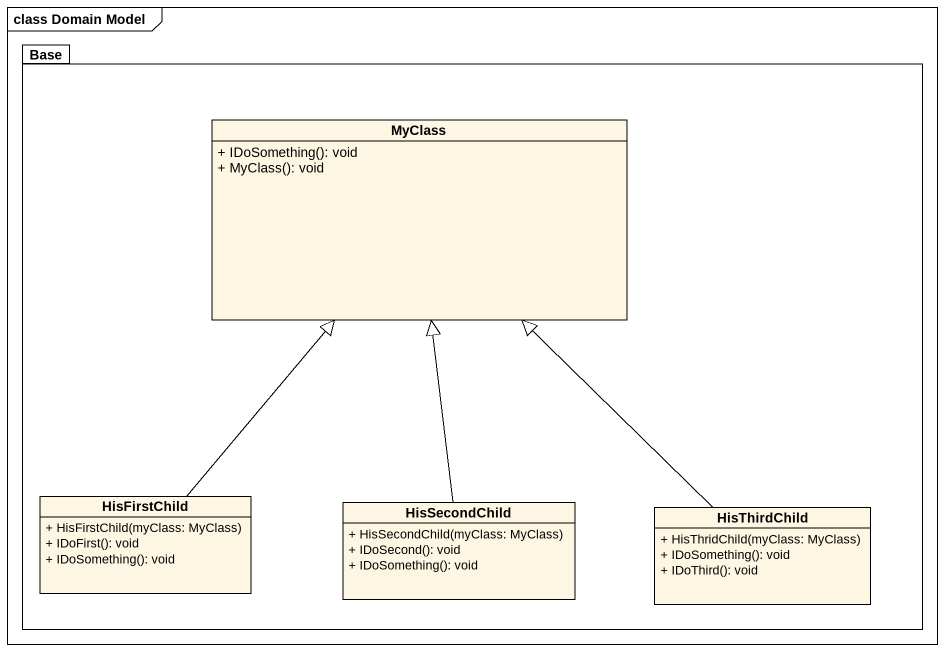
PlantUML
@startuml
mainframe class Domain Model
hide circle
hide empty members
skinparam classAttributeIconSize 0
package Base {
  class MyClass {
    + IDoSomething(): void
    + MyClass(): void
  }
  class HisFirstChild {
    + HisFirstChild(myClass: MyClass)
    + IDoFirst(): void
    + IDoSomething(): void
  }
  class HisSecondChild {
    + HisSecondChild(myClass: MyClass)
    + IDoSecond(): void
    + IDoSomething(): void
  }
  class HisThirdChild {
    + HisThridChild(myClass: MyClass)
    + IDoSomething(): void
    + IDoThird(): void
  }
}
HisFirstChild -up-|> MyClass
HisSecondChild -up-|> MyClass
HisThirdChild -up-|> MyClass
@enduml
